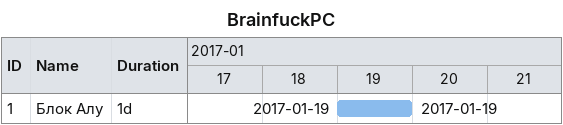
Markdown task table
BrainfuckPC

| ID | Task | Duration | Start | Finish |
|---|---|---|---|---|
| 1 | Блок Алу | 1d | 2017-01-19 | 2017-01-19 |
